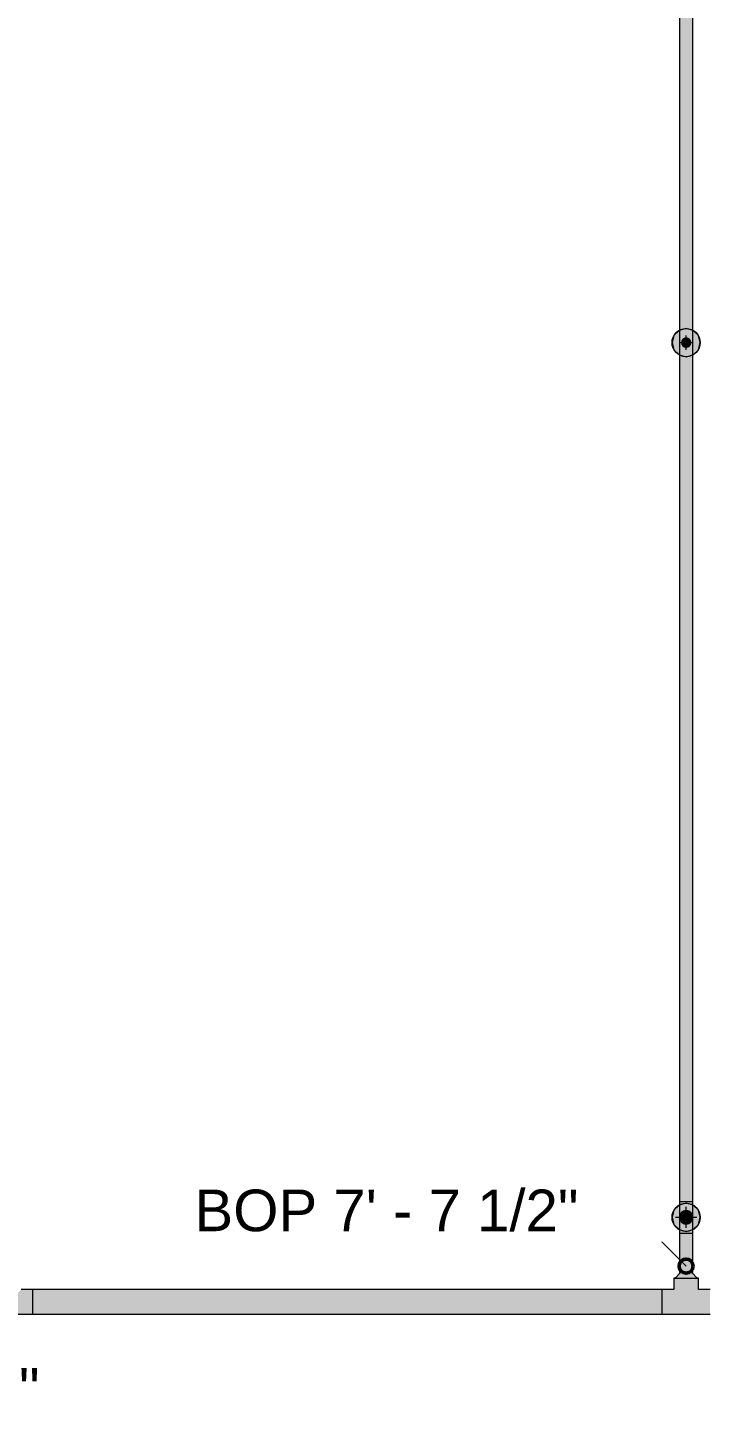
# Model space of a CAD drawing. Header units: inches. Extents: x -3385 to 41, y 7 to 1342.
# Drawn here: x -2749.3 to -2653.3, y 31 to 228.4 of the extents above; entities that cross this region are included whole.
import ezdxf

# ---------------------------------------------------------------- set-up
doc = ezdxf.new("R2010")
doc.units = ezdxf.units.IN
doc.header["$MEASUREMENT"] = 0
for name, color, linetype, lineweight in [('A-ANNO-NOTE', 131, 'Continuous', 9), ('G-ANNO-DIMS', 111, 'Continuous', 9), ('P-PIPE', 3, 'Continuous', 9), ('P-PIPE-CNTR', 3, 'Continuous', 9)]:
    doc.layers.add(name, color=color, linetype=linetype, lineweight=lineweight)
doc.styles.add('Arial', font='arial.ttf', dxfattribs={"height": 5.901198})

msp = doc.modelspace()

# ---------------------------------------------------------------- hatches: boundary and pattern name
at = {"layer": 'A-ANNO-NOTE'}
h = msp.add_hatch(color=256, dxfattribs=at)
edge = h.paths.add_edge_path(flags=0)
edge.add_arc((-2656, 183.743), 2, 0, 360)
for points in [[(-2656, 181.743), (-2655, 182.011), (-2654.268, 182.743), (-2654, 183.743), (-2654.268, 184.743), (-2655, 185.475), (-2656, 185.743), (-2657, 185.475), (-2657.732, 184.743), (-2658, 183.743), (-2657.732, 182.743), (-2657, 182.011)], [(-2656, 57.743), (-2655, 58.011), (-2654.268, 58.743), (-2654, 59.743), (-2654.268, 60.743), (-2655, 61.475), (-2656, 61.743), (-2657, 61.475), (-2657.732, 60.743), (-2658, 59.743), (-2657.732, 58.743), (-2657, 58.011)]]:
    msp.add_hatch(color=256, dxfattribs=at).paths.add_polyline_path(points, flags=0)
h = msp.add_hatch(color=256, dxfattribs=at)
edge = h.paths.add_edge_path(flags=0)
edge.add_arc((-2656, 59.743), 2, 0, 360)
at = {"layer": 'P-PIPE'}
h = msp.add_hatch(color=256, dxfattribs=at)
h.paths.add_polyline_path([(-2656.673, 61.985), (-2656.673, 61.985), (-2656.673, 67.886)], flags=0)
h.paths.add_polyline_path([(-2656, 61.983), (-2656, 183.085), (-2656.17, 183.108), (-2656.357, 183.195), (-2656.475, 183.291), (-2656.571, 183.417), (-2656.635, 183.573), (-2656.658, 183.743), (-2656.635, 183.913), (-2656.569, 184.072), (-2656.465, 184.208), (-2656.329, 184.312), (-2656.118, 184.385), (-2656, 184.401), (-2656, 297.495), (-2656.95, 297.498), (-2656.95, 61.987), (-2656.474, 61.984), (-2656.246, 61.984)], flags=0)
for points in [[(-2656, 61.983), (-2655.05, 61.987), (-2655.05, 297.499), (-2655.525, 297.496), (-2656, 297.495), (-2656, 184.4), (-2655.83, 184.378), (-2655.635, 184.285), (-2655.525, 184.195), (-2655.423, 184.054), (-2655.365, 183.913), (-2655.343, 183.743), (-2655.365, 183.573), (-2655.431, 183.414), (-2655.535, 183.278), (-2655.671, 183.173), (-2655.874, 183.102), (-2656, 183.085), (-2656, 67.886)], [(-2656, 183.085), (-2655.83, 183.108), (-2655.671, 183.173), (-2655.535, 183.278), (-2655.431, 183.414), (-2655.365, 183.573), (-2655.343, 183.743), (-2655.365, 183.913), (-2655.431, 184.072), (-2655.535, 184.208), (-2655.671, 184.312), (-2655.83, 184.378), (-2656, 184.4), (-2656.17, 184.378), (-2656.329, 184.312), (-2656.465, 184.208), (-2656.569, 184.072), (-2656.635, 183.913), (-2656.658, 183.743), (-2656.635, 183.573), (-2656.569, 183.414), (-2656.465, 183.278), (-2656.329, 183.173), (-2656.17, 183.108)], [(-2656, 58.793), (-2655.754, 58.825), (-2655.525, 58.92), (-2655.328, 59.071), (-2655.177, 59.268), (-2655.082, 59.497), (-2655.05, 59.743), (-2655.082, 59.989), (-2655.177, 60.218), (-2655.328, 60.415), (-2655.525, 60.566), (-2655.754, 60.66), (-2656, 60.693), (-2656.246, 60.66), (-2656.475, 60.566), (-2656.672, 60.415), (-2656.823, 60.218), (-2656.918, 59.989), (-2656.95, 59.743), (-2656.918, 59.497), (-2656.823, 59.268), (-2656.672, 59.071), (-2656.475, 58.92), (-2656.246, 58.825)], [(-2656, 51.906), (-2656, 57.495), (-2656.95, 57.498), (-2656.95, 51.91), (-2656.475, 51.906), (-2656.246, 51.906)], [(-2656, 51.906), (-2655.05, 51.91), (-2655.05, 57.499), (-2655.525, 57.496), (-2656, 57.495), (-2656, 54.141)], [(-2655.997, 51.122), (-2654.438, 51.128), (-2655.188, 51.908), (-2656.823, 51.899), (-2657.563, 51.128), (-2656.246, 51.122), (-2655.999, 51.122)], [(-2751.396, 45.993), (-2748.614, 45.993), (-2748.612, 46.861), (-2748.614, 49.492), (-2750.25, 49.492), (-2750.761, 48.975), (-2751.997, 47.735), (-2753.751, 49.492), (-2755.386, 49.492), (-2755.383, 48.188), (-2755.384, 45.993)], [(-2659.383, 47.743), (-2659.386, 49.492), (-2748.614, 49.492), (-2748.611, 48.188), (-2748.611, 47.743), (-2659.383, 47.743)], [(-2659.385, 45.993), (-2652.614, 45.993), (-2652.612, 46.861), (-2652.614, 49.492), (-2654.25, 49.492), (-2654.761, 48.975), (-2655.997, 47.735), (-2657.751, 49.492), (-2659.386, 49.492), (-2659.383, 48.188), (-2659.386, 45.993)], [(-2655.997, 47.735), (-2654.25, 49.492), (-2654.25, 51.128), (-2654.868, 51.123), (-2657.701, 51.127), (-2657.75, 51.128), (-2657.75, 49.492), (-2656.582, 48.32), (-2656.291, 48.03)]]:
    msp.add_hatch(color=256, dxfattribs=at).paths.add_polyline_path(points, flags=0)
h = msp.add_hatch(color=256, dxfattribs=at)
h.paths.add_polyline_path([(-2656.951, 59.743), (-2656.918, 59.992), (-2656.788, 60.276), (-2656.655, 60.433), (-2656.443, 60.58), (-2656.243, 60.662), (-2656, 60.694), (-2656, 61.983), (-2656.951, 61.987), (-2656.951, 59.751)], flags=0)
h.paths.add_polyline_path([(-2656, 57.495), (-2656.002, 58.793), (-2656.254, 58.827), (-2656.477, 58.921), (-2656.674, 59.073), (-2656.841, 59.31), (-2656.879, 59.381), (-2656.933, 59.561), (-2656.951, 59.743), (-2656.951, 57.499), (-2656.475, 57.496), (-2656.246, 57.495)], flags=0)
h = msp.add_hatch(color=256, dxfattribs=at)
h.paths.add_polyline_path([(-2655.049, 59.743), (-2655.05, 61.987), (-2655.528, 61.984), (-2656, 61.983), (-2655.99, 60.693), (-2655.746, 60.66), (-2655.524, 60.566), (-2655.326, 60.413), (-2655.16, 60.177), (-2655.121, 60.105), (-2655.067, 59.926), (-2655.05, 59.749)], flags=0)
h.paths.add_polyline_path([(-2656, 57.495), (-2655.049, 57.499), (-2655.05, 59.738), (-2655.082, 59.496), (-2655.213, 59.21), (-2655.346, 59.053), (-2655.539, 58.914), (-2655.754, 58.825), (-2656, 58.793), (-2656, 58.683)], flags=0)
h = msp.add_hatch(color=256, dxfattribs=at)
h.paths.add_polyline_path([(-2656, 58.793), (-2655.754, 58.825), (-2655.525, 58.92), (-2655.328, 59.072), (-2655.177, 59.269), (-2655.082, 59.498), (-2655.05, 59.747), (-2655.082, 59.991), (-2655.179, 60.221), (-2655.33, 60.417), (-2655.529, 60.568), (-2655.757, 60.662), (-2656.011, 60.693), (-2656.25, 60.66), (-2656.48, 60.563), (-2656.675, 60.413), (-2656.826, 60.214), (-2656.919, 59.985), (-2656.95, 59.735), (-2656.917, 59.494), (-2656.822, 59.266), (-2656.671, 59.07), (-2656.474, 58.919), (-2656.245, 58.825), (-2656.001, 58.793)], flags=0)
h.paths.add_polyline_path([(-2656, 58.793), (-2656.249, 58.826), (-2656.475, 58.92), (-2656.675, 59.075), (-2656.823, 59.268), (-2656.919, 59.505), (-2656.95, 59.743), (-2656.914, 59.998), (-2656.823, 60.218), (-2656.663, 60.421), (-2656.475, 60.566), (-2656.236, 60.662), (-2656, 60.693), (-2655.746, 60.657), (-2655.525, 60.566), (-2655.324, 60.409), (-2655.177, 60.218), (-2655.082, 59.989), (-2655.05, 59.742), (-2655.083, 59.495), (-2655.177, 59.268), (-2655.328, 59.071), (-2655.525, 58.92), (-2655.755, 58.825)], flags=0)
h = msp.add_hatch(color=256, dxfattribs=at)
h.paths.add_polyline_path([(-2659.386, 45.993), (-2659.383, 46.868), (-2659.383, 47.743), (-2748.611, 47.743), (-2748.613, 45.993), (-2664.022, 45.993)], flags=0)
h.paths.add_polyline_path([(-2748.612, 46.227), (-2748.613, 46.227), (-2733.921, 46.227)], flags=0)

# ---------------------------------------------------------------- linework, layer by layer
at = {"layer": 'A-ANNO-NOTE'}
for p, q in [((-2656, 185.743), (-2657, 185.475)), ((-2655, 185.475), (-2656, 185.743)), ((-2657.732, 184.743), (-2658, 183.743)), ((-2658, 183.743), (-2657.732, 182.743)), ((-2657, 185.475), (-2657.732, 184.743)), ((-2654.268, 184.743), (-2655, 185.475)), ((-2654, 183.743), (-2654.268, 184.743)), ((-2654.268, 182.743), (-2654, 183.743)), ((-2657.732, 182.743), (-2657, 182.011)), ((-2657, 182.011), (-2656, 181.743)), ((-2656, 181.743), (-2655, 182.011)), ((-2655, 182.011), (-2654.268, 182.743)), ((-2657, 61.475), (-2657.732, 60.743)), ((-2656, 61.743), (-2657, 61.475)), ((-2655, 61.475), (-2656, 61.743)), ((-2654.268, 60.743), (-2655, 61.475)), ((-2657.732, 60.743), (-2658, 59.743)), ((-2658, 59.743), (-2657.732, 58.743)), ((-2654, 59.743), (-2654.268, 60.743)), ((-2654.268, 58.743), (-2654, 59.743)), ((-2657.732, 58.743), (-2657, 58.011)), ((-2657, 58.011), (-2656, 57.743)), ((-2656, 57.743), (-2655, 58.011)), ((-2655, 58.011), (-2654.268, 58.743))]:
    msp.add_line(p, q, dxfattribs=at)
for centre in [(-2656, 183.743), (-2656, 59.743)]:
    msp.add_circle(centre, 2, dxfattribs=at)
at = {"layer": 'G-ANNO-DIMS'}
for p, q in [((-2664.05, 60.87), (-2670.135, 60.87)), ((-2656, 52.821), (-2664.05, 60.87))]:
    msp.add_line(p, q, dxfattribs=at)
at = {"layer": 'G-ANNO-DIMS', "lineweight": 50}
msp.add_circle((-2656, 52.821), 1, dxfattribs=at)
at = {"layer": 'P-PIPE'}
for p, q in [((-2656.95, 297.499), (-2656.95, 61.987)), ((-2655.05, 61.987), (-2655.05, 297.499)), ((-2656.951, 61.987), (-2656.951, 57.499)), ((-2655.049, 57.499), (-2655.049, 61.987)), ((-2656.95, 57.499), (-2656.95, 51.91)), ((-2655.05, 51.91), (-2655.05, 57.499)), ((-2657.563, 51.128), (-2656.813, 51.91)), ((-2654.438, 51.128), (-2655.188, 51.91)), ((-2748.614, 49.493), (-2750.25, 49.493)), ((-2659.386, 49.493), (-2748.614, 49.493)), ((-2657.75, 49.493), (-2659.386, 49.493)), ((-2657.75, 51.128), (-2657.75, 49.492)), ((-2654.25, 49.492), (-2654.25, 51.128)), ((-2652.614, 49.493), (-2654.25, 49.493)), ((-2755.386, 45.993), (-2748.614, 45.993)), ((-2748.614, 45.993), (-2659.386, 45.993)), ((-2659.386, 45.993), (-2652.614, 45.993))]:
    msp.add_line(p, q, dxfattribs=at)
for centre, radius, start, end in [((-2656, 183.743), 0.658, 180, 0), ((-2656, 183.743), 0.657, 0, 180), ((-2656, 183.414), 0.329, 90, 270), ((-2656, 184.072), 0.329, 270, 90), ((-2656, 59.743), 0.95, 0, 180), ((-2656, 59.743), 0.95, 180, 360), ((-2656, 59.268), 0.475, 90, 270), ((-2656, 60.218), 0.475, 270, 90)]:
    msp.add_arc(centre, radius, start, end, dxfattribs=at)
for centre, major_axis, ratio, start_param, end_param in [((-2656, 61.987), (0.951, 0), 0.0041666, 3.1415927, 3.403392), ((-2656, 61.987), (0.951, 0), 0.0041666, 3.4054884, 3.6651914), ((-2656, 61.987), (0.95, 0), 0.0041666, 3.6651914, 3.9260253), ((-2656, 61.987), (0.951, 0), 0.0041666, 3.6663729, 3.9269908), ((-2656, 61.987), (0.95, 0), 0.0041666, 3.9269908, 4.1882663), ((-2656, 61.987), (0.951, 0), 0.0041666, 3.9277311, 4.1887902), ((-2656, 61.987), (0.95, 0), 0.0041666, 4.1887902, 4.4503567), ((-2656, 61.987), (0.951, 0), 0.0041666, 4.1892397, 4.4505896), ((-2656, 61.987), (0.95, 0), 0.0041666, 4.4505896, 4.712389), ((-2656, 61.987), (0.951, 0), 0.0041666, 4.4508064, 4.712389), ((-2656, 61.987), (0.95, 0), 0.0041666, 4.712389, 4.9741884), ((-2656, 61.987), (0.951, 0), 0.0041666, 4.712389, 4.9739716), ((-2656, 61.987), (0.95, 0), 0.0041666, 4.9744212, 5.2359878), ((-2656, 61.987), (0.951, 0), 0.0041666, 4.9741884, 5.2355383), ((-2656, 61.987), (0.95, 0), 0.0041666, 5.2365116, 5.4977871), ((-2656, 61.987), (0.951, 0), 0.0041666, 5.2359878, 5.4970469), ((-2656, 61.987), (0.95, 0), 0.0041666, 5.4987526, 5.7595865), ((-2656, 61.987), (0.951, 0), 0.0041666, 5.4977871, 5.758405), ((-2656, 61.987), (0.951, 0), 0.0041666, 5.7595865, 6.0192896), ((-2656, 61.987), (0.951, 0), 0.0041666, 6.0213859, 6.2831853), ((-2656, 57.499), (0.951, 0), 0.0041666, 3.1415927, 4.712389), ((-2656, 57.499), (0.95, 0), 0.0041666, 3.6651914, 3.9260253), ((-2656, 57.499), (0.95, 0), 0.0041666, 3.9269908, 4.1882663), ((-2656, 57.499), (0.95, 0), 0.0041666, 4.1887902, 4.4503567), ((-2656, 57.499), (0.95, 0), 0.0041666, 4.4505896, 4.712389), ((-2656, 57.499), (0.951, 0), 0.0041666, 4.712389, 6.2831853), ((-2656, 57.499), (0.95, 0), 0.0041666, 4.712389, 4.9741884), ((-2656, 57.499), (0.95, 0), 0.0041666, 4.9744212, 5.2359878), ((-2656, 57.499), (0.95, 0), 0.0041666, 5.2365116, 5.4977871), ((-2656, 57.499), (0.95, 0), 0.0041666, 5.4987526, 5.7595865), ((-2656, 51.91), (0.95, 0), 0.0041666, 3.1415927, 4.712389), ((-2656, 51.91), (0.95, 0), 0.0041666, 4.712389, 6.2831853), ((-2748.614, 47.743), (0, 1.75), 0.0018116, 6.1501904, 6.2790187), ((-2748.614, 47.743), (0, 1.75), 0.0018116, 6.0213859, 6.1502142), ((-2748.614, 47.743), (0, 1.75), 0.0018116, 5.888391, 6.0172193), ((-2748.614, 47.743), (0, 1.75), 0.0018116, 5.7595865, 5.8884148), ((-2659.386, 47.743), (0, 1.75), 0.0018116, 6.1501904, 6.2790187), ((-2659.386, 47.743), (0, 1.75), 0.0018116, 6.0213859, 6.1502142), ((-2659.386, 47.743), (0, 1.75), 0.0018116, 5.888391, 6.0172193), ((-2659.386, 47.743), (0, 1.75), 0.0018116, 5.7595865, 5.8884148), ((-2656, 51.128), (1.75, 0), 0.0041666, 2.683398, 3.1415927), ((-2656, 51.128), (1.75, 0), 0.0041666, 3.1434043, 6.2831853), ((-2656, 51.128), (1.75, 0), 0.0041666, 0.0018116, 0.4576043), ((-2748.614, 47.743), (0, 1.75), 0.0018116, 5.4977871, 5.7561421), ((-2748.614, 47.743), (0, 1.75), 0.0018116, 5.498458, 5.7554199), ((-2748.614, 47.743), (0, 1.75), 0.0018116, 5.2363734, 5.4936205), ((-2748.614, 47.743), (0, 1.75), 0.0018116, 5.2359878, 5.4940551), ((-2748.614, 47.743), (0, 1.75), 0.0018116, 4.9741884, 5.2320662), ((-2748.614, 47.743), (0, 1.75), 0.0018116, 4.9743854, 5.2318211), ((-2748.614, 47.743), (0, 1.75), 0.0018116, 4.712389, 4.9701151), ((-2748.614, 47.743), (0, 1.75), 0.0018116, 4.7124347, 4.9700217), ((-2748.614, 47.743), (0, 1.75), 0.0018116, 4.4504939, 4.7082223), ((-2748.614, 47.743), (0, 1.75), 0.0018116, 4.4505896, 4.7081744), ((-2659.386, 47.743), (0, 1.75), 0.0018116, 5.4977871, 5.7561421), ((-2659.386, 47.743), (0, 1.75), 0.0018116, 5.498458, 5.7554199), ((-2659.386, 47.743), (0, 1.75), 0.0018116, 5.2359878, 5.4940551), ((-2659.386, 47.743), (0, 1.75), 0.0018116, 5.2363734, 5.4936205), ((-2659.386, 47.743), (0, 1.75), 0.0018116, 4.9741884, 5.2320662), ((-2659.386, 47.743), (0, 1.75), 0.0018116, 4.9743854, 5.2318211), ((-2659.386, 47.743), (0, 1.75), 0.0018116, 4.712389, 4.9701151), ((-2659.386, 47.743), (0, 1.75), 0.0018116, 4.7124347, 4.9700217), ((-2659.386, 47.743), (0, 1.75), 0.0018116, 4.4505896, 4.7081744), ((-2659.386, 47.743), (0, 1.75), 0.0018116, 4.4504939, 4.7082223), ((-2748.614, 47.743), (0, 1.75), 0.0018116, 3.403392, 3.5322203), ((-2748.614, 47.743), (0, 1.75), 0.0018116, 3.1415927, 3.3992254), ((-2748.614, 47.743), (0, 1.75), 0.0018116, 3.1415927, 3.2704209), ((-2748.614, 47.743), (0, 1.75), 0.0018116, 3.6644631, 3.9228242), ((-2748.614, 47.743), (0, 1.75), 0.0018116, 3.6651914, 3.9221473), ((-2748.614, 47.743), (0, 1.75), 0.0018116, 3.5321965, 3.6610248), ((-2748.614, 47.743), (0, 1.75), 0.0018116, 4.1885425, 4.446423), ((-2748.614, 47.743), (0, 1.75), 0.0018116, 4.1887902, 4.4462233), ((-2748.614, 47.743), (0, 1.75), 0.0018116, 3.9265527, 4.1846236), ((-2748.614, 47.743), (0, 1.75), 0.0018116, 3.9269908, 4.1842344), ((-2659.386, 47.743), (0, 1.75), 0.0018116, 3.1415927, 3.3992254), ((-2659.386, 47.743), (0, 1.75), 0.0018116, 3.1415927, 3.2704209), ((-2659.386, 47.743), (0, 1.75), 0.0018116, 3.5321965, 3.6610248), ((-2659.386, 47.743), (0, 1.75), 0.0018116, 3.403392, 3.5322203), ((-2659.386, 47.743), (0, 1.75), 0.0018116, 3.9269908, 4.1842344), ((-2659.386, 47.743), (0, 1.75), 0.0018116, 3.9265527, 4.1846236), ((-2659.386, 47.743), (0, 1.75), 0.0018116, 3.6644631, 3.9228242), ((-2659.386, 47.743), (0, 1.75), 0.0018116, 3.6651914, 3.9221473), ((-2659.386, 47.743), (0, 1.75), 0.0018116, 4.1885425, 4.446423), ((-2659.386, 47.743), (0, 1.75), 0.0018116, 4.1887902, 4.4462233)]:
    msp.add_ellipse(centre, major_axis=major_axis, ratio=ratio, start_param=start_param, end_param=end_param, dxfattribs=at)
at = {"layer": 'P-PIPE-CNTR'}
for p, q in [((-2657, 183.743), (-2655, 183.743)), ((-2656, 182.743), (-2656, 184.743)), ((-2656, 58.243), (-2656, 61.243)), ((-2657.5, 59.743), (-2654.5, 59.743))]:
    msp.add_line(p, q, dxfattribs=at)

# ---------------------------------------------------------------- texts
at = {"layer": 'G-ANNO-DIMS', "insert": (-2788.331, 38.365), "char_height": 5.9012, "width": 48.456, "attachment_point": 1, "line_spacing_factor": 0.938532, "style": 'Arial', "bg_fill": 3, "box_fill_scale": 1.25, "bg_fill_color": 0, "bg_fill_transparency": 0}
msp.add_mtext('BOP 7\' - 8"', dxfattribs=at)

# ---------------------------------------------------------------- next in the draw order: texts
at = {"layer": 'G-ANNO-DIMS', "insert": (-2725.695, 63.674), "char_height": 5.9012, "width": 64.872, "attachment_point": 1, "line_spacing_factor": 0.938532, "style": 'Arial', "bg_fill": 3, "box_fill_scale": 1.25, "bg_fill_color": 0, "bg_fill_transparency": 0}
msp.add_mtext('BOP 7\' - 7 1/2"', dxfattribs=at)

doc.saveas('drawing.dxf')
